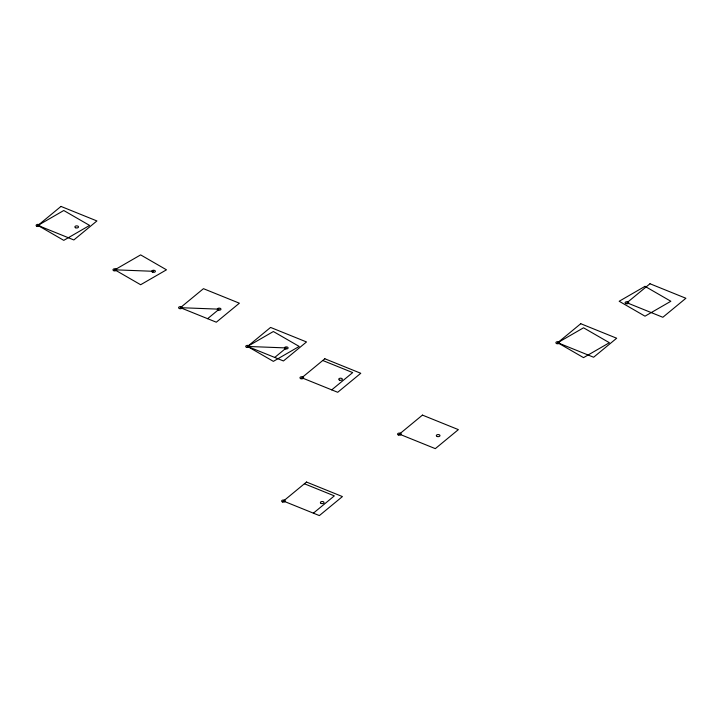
<?xml version="1.0" encoding="UTF-8"?>
<svg xmlns="http://www.w3.org/2000/svg" width="722" height="722" viewBox="0 0 722 722"><rect width="100%" height="100%" fill="white"/><g stroke="black" fill="none" stroke-linecap="round" stroke-linejoin="round"><path stroke-width="1.08" d="M180.392 307.68L203.451 288.674L239.37 303.195L216.311 322.202L180.392 307.68L219.154 309.169L207.611 318.691M247.52 346.443L270.579 327.427L306.507 341.948L283.448 360.964L247.52 346.443L273.367 331.524L299.206 346.443L273.367 361.361L247.52 346.443L286.282 347.932L274.748 357.444M331.732 389.871L352.688 372.588L322.752 360.486M313.375 513.162L334.34 495.879L304.404 483.776M114.807 269.811L140.646 254.893L166.484 269.811L140.646 284.73L114.807 269.811L153.569 271.31M60.982 206.42L37.923 225.426L63.771 240.354L89.609 225.426L63.771 210.508L37.923 225.426L73.852 239.957L96.91 220.941L60.982 206.42M324.846 358.762L301.796 377.768L337.715 392.29L360.774 373.283L324.846 358.762M306.498 482.043L283.439 501.059L319.368 515.58L342.418 496.574L306.498 482.043M422.442 415.105L399.383 434.121L435.312 448.642L458.371 429.626L422.442 415.105M580.759 323.709L557.7 342.715L583.538 357.634L609.377 342.715L583.538 327.797L557.7 342.715L593.619 357.237L616.678 338.23L580.759 323.709M649.981 283.746L626.922 302.753L662.841 317.274L685.9 298.267L649.981 283.746M645.008 286.345L619.169 301.264L645.008 316.182L670.846 301.264L645.008 286.345M556.788 343.636A1.823 1.056 0 0 0 559.523 342.715A1.823 1.056 0 0 0 556.788 341.804A1.823 1.056 0 0 0 556.788 343.636M625.848 303.61A1.823 1.056 0 0 0 628.736 302.861A1.823 1.056 0 0 0 626.173 301.787A1.823 1.056 0 0 0 625.848 303.61M398.318 434.969A1.823 1.056 0 0 0 401.206 434.229A1.823 1.056 0 0 0 398.643 433.155A1.823 1.056 0 0 0 398.318 434.969M437.234 436.521A1.823 1.056 0 0 0 439.978 435.61A1.823 1.056 0 0 0 437.234 434.698A1.823 1.056 0 0 0 437.234 436.521M37.012 226.347A1.823 1.056 0 0 0 39.755 225.426A1.823 1.056 0 0 0 37.012 224.515A1.823 1.056 0 0 0 37.012 226.347M75.62 227.773A1.823 1.056 0 0 0 78.508 227.033A1.823 1.056 0 0 0 75.945 225.959A1.823 1.056 0 0 0 75.62 227.773M113.886 270.732A1.823 1.056 0 0 0 116.63 269.811A1.823 1.056 0 0 0 113.886 268.9A1.823 1.056 0 0 0 113.886 270.732M152.495 272.158A1.823 1.056 0 0 0 155.383 271.418A1.823 1.056 0 0 0 152.82 270.344A1.823 1.056 0 0 0 152.495 272.158M179.48 308.592A1.823 1.056 0 0 0 182.215 307.68A1.823 1.056 0 0 0 179.48 306.769A1.823 1.056 0 0 0 179.48 308.592M218.08 310.027A1.823 1.056 0 0 0 220.968 309.287A1.823 1.056 0 0 0 218.405 308.213A1.823 1.056 0 0 0 218.08 310.027M246.455 347.291A1.823 1.056 0 0 0 249.343 346.551A1.823 1.056 0 0 0 246.78 345.477A1.823 1.056 0 0 0 246.455 347.291M285.217 348.789A1.823 1.056 0 0 0 288.105 348.04A1.823 1.056 0 0 0 285.542 346.966A1.823 1.056 0 0 0 285.217 348.789M339.638 380.178A1.823 1.056 0 0 0 342.381 379.267A1.823 1.056 0 0 0 339.638 378.346A1.823 1.056 0 0 0 339.638 380.178M300.875 378.689A1.823 1.056 0 0 0 303.619 377.768A1.823 1.056 0 0 0 300.875 376.857A1.823 1.056 0 0 0 300.875 378.689M282.528 501.971A1.823 1.056 0 0 0 285.271 501.059A1.823 1.056 0 0 0 282.528 500.147A1.823 1.056 0 0 0 282.528 501.971M321.128 503.405A1.823 1.056 0 0 0 324.025 502.656A1.823 1.056 0 0 0 321.461 501.591A1.823 1.056 0 0 0 321.128 503.405"/></g></svg>
